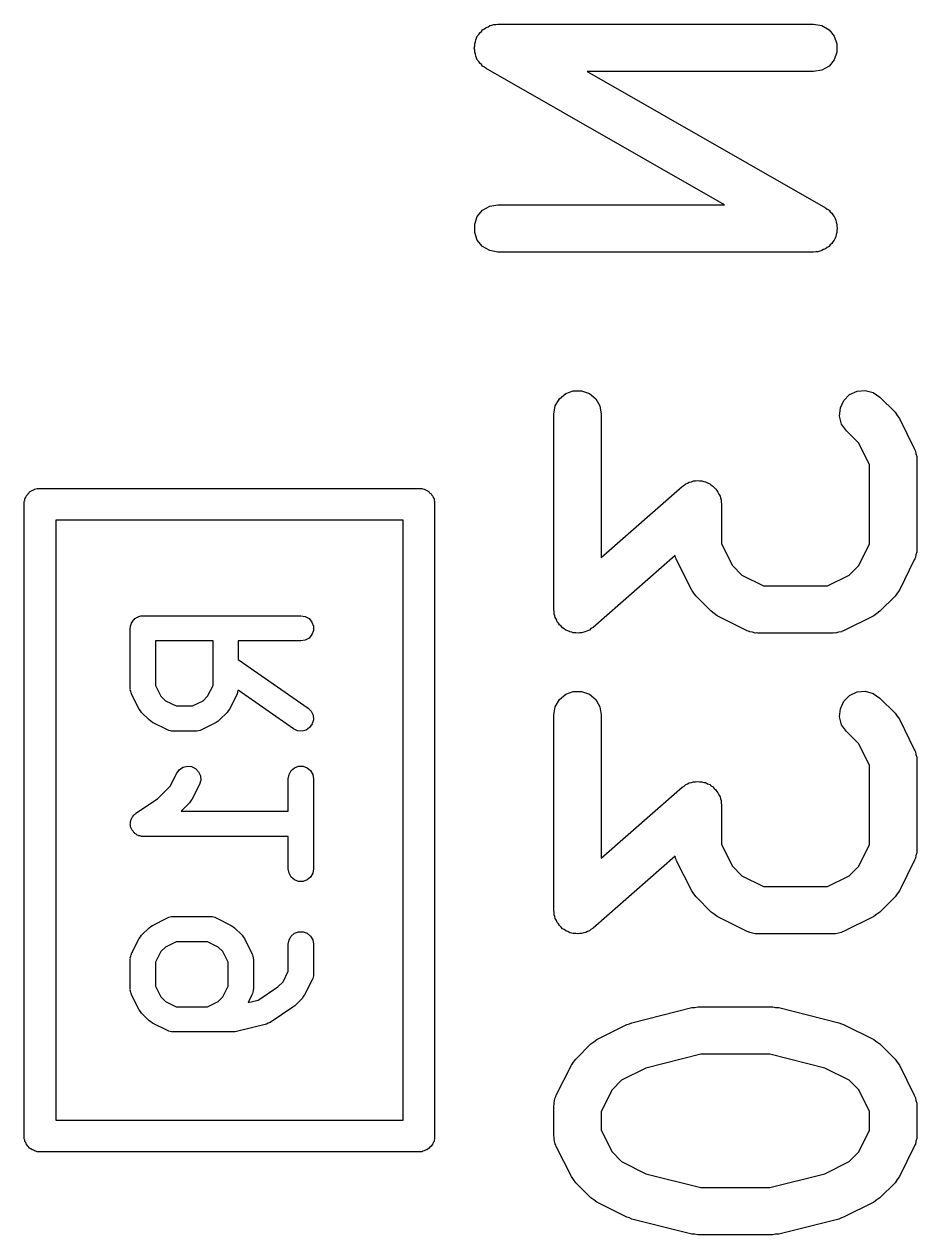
# Model space of a CAD drawing. Extents: x 109.2 to 170.1, y -93 to -55.4.
# Drawn here: x 164.196 to 167.023, y -65.751 to -61.917 of the extents above; entities that cross this region are included whole.
import ezdxf

# ---------------------------------------------------------------- set-up
doc = ezdxf.new("R2010")
doc.units = 0
doc.header["$MEASUREMENT"] = 0
doc.layers.add('BLACK', color=7, linetype='CONTINUOUS')

msp = doc.modelspace()

# ---------------------------------------------------------------- linework, layer by layer
at = {"layer": 'BLACK', "linetype": 'CONTINUOUS'}
for p, q in [((165.639, -61.9446), (165.644, -61.9402)), ((165.644, -61.9402), (165.648, -61.9351)), ((165.648, -61.9351), (165.654, -61.9319)), ((165.654, -61.9319), (165.659, -61.9278)), ((165.659, -61.9278), (165.665, -61.9254)), ((165.665, -61.9254), (165.671, -61.9221)), ((165.671, -61.9221), (165.677, -61.921)), ((165.677, -61.921), (165.683, -61.9187)), ((165.683, -61.9187), (165.69, -61.9187)), ((165.69, -61.9187), (165.696, -61.9175)), ((165.696, -61.9175), (166.696, -61.9175)), ((166.696, -61.9175), (166.722, -61.9221)), ((166.722, -61.9221), (166.745, -61.9351)), ((166.745, -61.9351), (166.761, -61.955)), ((165.623, -61.9795), (165.625, -61.9735)), ((165.623, -61.9863), (165.623, -61.9795)), ((165.625, -61.9735), (165.626, -61.9672)), ((165.626, -61.9672), (165.629, -61.9614)), ((165.629, -61.9614), (165.631, -61.955)), ((165.631, -61.955), (165.636, -61.9502)), ((165.636, -61.9502), (165.639, -61.9446)), ((166.761, -61.955), (166.77, -61.9795)), ((166.77, -61.9795), (166.77, -62.0056)), ((165.621, -61.9929), (165.623, -61.9863)), ((165.623, -61.9992), (165.621, -61.9929)), ((165.623, -62.0056), (165.623, -61.9992)), ((165.625, -62.0119), (165.623, -62.0056)), ((165.626, -62.0185), (165.625, -62.0119)), ((165.629, -62.024), (165.626, -62.0185)), ((166.77, -62.0056), (166.761, -62.03)), ((165.631, -62.03), (165.629, -62.024)), ((165.636, -62.0352), (165.631, -62.03)), ((165.639, -62.041), (165.636, -62.0352)), ((165.644, -62.0451), (165.639, -62.041)), ((165.648, -62.05), (165.644, -62.0451)), ((165.654, -62.0534), (165.648, -62.05)), ((165.659, -62.0577), (165.654, -62.0534)), ((166.414, -62.489), (165.659, -62.0577)), ((166.745, -62.05), (166.722, -62.063)), ((166.761, -62.03), (166.745, -62.05)), ((166.696, -62.0675), (165.979, -62.0675)), ((165.979, -62.0675), (166.734, -62.4989)), ((166.722, -62.063), (166.696, -62.0675)), ((165.631, -62.5265), (165.648, -62.5065)), ((165.648, -62.5065), (165.671, -62.4935)), ((165.671, -62.4935), (165.696, -62.489)), ((165.696, -62.489), (166.414, -62.489)), ((166.734, -62.4989), (166.739, -62.5032)), ((166.739, -62.5032), (166.745, -62.5065)), ((166.745, -62.5065), (166.749, -62.5114)), ((166.749, -62.5114), (166.754, -62.5155)), ((166.754, -62.5155), (166.757, -62.5213)), ((165.623, -62.551), (165.631, -62.5265)), ((165.623, -62.577), (165.623, -62.551)), ((166.757, -62.5213), (166.761, -62.5265)), ((166.761, -62.5265), (166.764, -62.5325)), ((166.764, -62.5325), (166.767, -62.538)), ((166.767, -62.538), (166.768, -62.5446)), ((166.768, -62.5446), (166.77, -62.551)), ((166.77, -62.551), (166.77, -62.5574)), ((165.631, -62.6015), (165.623, -62.577)), ((166.767, -62.5893), (166.764, -62.5952)), ((166.768, -62.583), (166.767, -62.5893)), ((166.77, -62.577), (166.768, -62.583)), ((166.77, -62.5574), (166.771, -62.5636)), ((166.771, -62.5636), (166.77, -62.5703)), ((166.77, -62.5703), (166.77, -62.577)), ((165.648, -62.6214), (165.631, -62.6015)), ((165.671, -62.6345), (165.648, -62.6214)), ((166.728, -62.6311), (166.722, -62.6345)), ((166.734, -62.6288), (166.728, -62.6311)), ((166.739, -62.6246), (166.734, -62.6288)), ((166.745, -62.6214), (166.739, -62.6246)), ((166.749, -62.6163), (166.745, -62.6214)), ((166.754, -62.6119), (166.749, -62.6163)), ((166.757, -62.6064), (166.754, -62.6119)), ((166.761, -62.6015), (166.757, -62.6064)), ((166.764, -62.5952), (166.761, -62.6015)), ((165.696, -62.639), (165.671, -62.6345)), ((166.696, -62.639), (165.696, -62.639)), ((166.703, -62.6378), (166.696, -62.639)), ((166.71, -62.6378), (166.703, -62.6378)), ((166.716, -62.6356), (166.71, -62.6378)), ((166.722, -62.6345), (166.716, -62.6356)), ((165.891, -63.1036), (165.911, -63.0868)), ((165.911, -63.0868), (165.935, -63.0779)), ((165.935, -63.0779), (165.961, -63.0779)), ((165.961, -63.0779), (165.986, -63.0868)), ((165.986, -63.0868), (166.006, -63.1036)), ((166.792, -63.1088), (166.81, -63.0903)), ((166.81, -63.0903), (166.834, -63.0793)), ((166.834, -63.0793), (166.86, -63.0771)), ((166.86, -63.0771), (166.885, -63.0838)), ((166.885, -63.0838), (166.906, -63.0988)), ((165.873, -63.1518), (165.878, -63.1261)), ((165.878, -63.1261), (165.891, -63.1036)), ((166.006, -63.1036), (166.019, -63.1261)), ((166.019, -63.1261), (166.023, -63.1518)), ((166.781, -63.1324), (166.792, -63.1088)), ((166.906, -63.0988), (166.954, -63.1464)), ((165.873, -63.7708), (165.873, -63.1518)), ((166.023, -63.1518), (166.023, -63.6056)), ((166.778, -63.1583), (166.781, -63.1324)), ((166.785, -63.1835), (166.778, -63.1583)), ((166.954, -63.1464), (166.961, -63.1562)), ((166.961, -63.1562), (166.968, -63.1659)), ((166.968, -63.1659), (167.015, -63.2611)), ((166.8, -63.2048), (166.785, -63.1835)), ((166.839, -63.2438), (166.8, -63.2048)), ((166.873, -63.3123), (166.839, -63.2438)), ((167.015, -63.2611), (167.017, -63.2652)), ((167.017, -63.2652), (167.019, -63.269)), ((167.019, -63.269), (167.02, -63.2776)), ((167.02, -63.2776), (167.023, -63.2861)), ((166.873, -63.5627), (166.873, -63.3123)), ((167.023, -63.2861), (167.023, -63.2904)), ((167.023, -63.2904), (167.023, -63.2946)), ((167.023, -63.2946), (167.023, -63.5804)), ((164.211, -63.402), (164.213, -63.3986)), ((164.213, -63.3986), (164.217, -63.3964)), ((164.217, -63.3964), (164.221, -63.3935)), ((164.221, -63.3935), (164.225, -63.392)), ((164.225, -63.392), (164.229, -63.3898)), ((164.229, -63.3898), (164.233, -63.389)), ((164.233, -63.389), (164.237, -63.3875)), ((164.237, -63.3875), (165.455, -63.3875)), ((165.455, -63.3875), (165.459, -63.389)), ((165.459, -63.389), (165.463, -63.3898)), ((165.463, -63.3898), (165.467, -63.392)), ((165.467, -63.392), (165.471, -63.3935)), ((165.471, -63.3935), (165.475, -63.3964)), ((165.475, -63.3964), (165.479, -63.3986)), ((165.479, -63.3986), (165.481, -63.402)), ((166.023, -63.6056), (166.28, -63.3811)), ((166.28, -63.3811), (166.286, -63.3773)), ((166.286, -63.3773), (166.292, -63.3725)), ((166.292, -63.3725), (166.297, -63.3706)), ((166.297, -63.3706), (166.302, -63.3676)), ((166.302, -63.3676), (166.309, -63.3661)), ((166.309, -63.3661), (166.316, -63.3636)), ((166.316, -63.3636), (166.322, -63.3636)), ((166.322, -63.3636), (166.328, -63.3625)), ((166.328, -63.3625), (166.335, -63.3636)), ((166.335, -63.3636), (166.342, -63.3636)), ((166.342, -63.3636), (166.348, -63.3656)), ((166.348, -63.3656), (166.354, -63.3665)), ((166.354, -63.3665), (166.36, -63.37)), ((166.36, -63.37), (166.367, -63.3725)), ((166.367, -63.3725), (166.371, -63.3763)), ((166.371, -63.3763), (166.376, -63.3791)), ((166.376, -63.3791), (166.381, -63.3846)), ((166.381, -63.3846), (166.387, -63.3893)), ((166.387, -63.3893), (166.39, -63.3943)), ((166.39, -63.3943), (166.393, -63.3987)), ((166.393, -63.3987), (166.396, -63.4055)), ((164.196, -63.4287), (164.198, -63.4245)), ((164.196, -63.4331), (164.196, -63.4287)), ((164.196, -65.4287), (164.196, -63.4331)), ((164.198, -63.4201), (164.201, -63.4163)), ((164.198, -63.4245), (164.198, -63.4201)), ((164.201, -63.4163), (164.202, -63.4121)), ((164.202, -63.4121), (164.205, -63.4087)), ((164.205, -63.4087), (164.207, -63.4049)), ((164.207, -63.4049), (164.211, -63.402)), ((165.481, -63.402), (165.485, -63.4049)), ((165.485, -63.4049), (165.487, -63.4087)), ((165.487, -63.4087), (165.49, -63.4121)), ((165.49, -63.4121), (165.491, -63.4163)), ((165.491, -63.4163), (165.494, -63.4201)), ((165.494, -63.4201), (165.494, -63.4245)), ((165.494, -63.4245), (165.496, -63.4287)), ((165.496, -63.4287), (165.496, -65.4463)), ((166.396, -63.4055), (166.4, -63.4118)), ((166.4, -63.4118), (166.401, -63.4175)), ((166.401, -63.4175), (166.403, -63.423)), ((166.403, -63.423), (166.403, -63.4303)), ((166.403, -63.4303), (166.404, -63.4375)), ((166.404, -63.4375), (166.404, -63.5627)), ((164.296, -63.4875), (164.296, -65.3875)), ((165.396, -63.4875), (164.296, -63.4875)), ((165.396, -65.3875), (165.396, -63.4875)), ((166.404, -63.5627), (166.439, -63.6312)), ((166.839, -63.6312), (166.873, -63.5627)), ((167.023, -63.5889), (167.02, -63.5974)), ((167.023, -63.5804), (167.023, -63.5846)), ((167.023, -63.5846), (167.023, -63.5889)), ((166.258, -63.5998), (165.998, -63.8273)), ((166.259, -63.606), (166.258, -63.5998)), ((166.261, -63.6098), (166.259, -63.606)), ((166.262, -63.6139), (166.261, -63.6098)), ((166.31, -63.7091), (166.262, -63.6139)), ((167.015, -63.6139), (166.968, -63.7091)), ((167.017, -63.6098), (167.015, -63.6139)), ((167.019, -63.606), (167.017, -63.6098)), ((167.02, -63.5974), (167.019, -63.606)), ((166.439, -63.6312), (166.469, -63.6616)), ((166.469, -63.6616), (166.538, -63.6958)), ((166.74, -63.6958), (166.809, -63.6616)), ((166.809, -63.6616), (166.839, -63.6312)), ((166.538, -63.6958), (166.74, -63.6958)), ((166.317, -63.7188), (166.31, -63.7091)), ((166.324, -63.7286), (166.317, -63.7188)), ((166.372, -63.7762), (166.324, -63.7286)), ((166.954, -63.7286), (166.906, -63.7762)), ((166.961, -63.7188), (166.954, -63.7286)), ((166.968, -63.7091), (166.961, -63.7188)), ((165.875, -63.7781), (165.873, -63.7708)), ((165.875, -63.7854), (165.875, -63.7781)), ((166.381, -63.7831), (166.372, -63.7762)), ((166.906, -63.7762), (166.896, -63.7831)), ((164.533, -63.8234), (164.534, -63.8201)), ((164.534, -63.8201), (164.535, -63.8167)), ((164.535, -63.8167), (164.536, -63.8136)), ((164.536, -63.8136), (164.538, -63.8104)), ((164.538, -63.8104), (164.54, -63.8077)), ((164.54, -63.8077), (164.542, -63.8046)), ((164.542, -63.8046), (164.544, -63.8024)), ((164.544, -63.8024), (164.546, -63.7997)), ((164.546, -63.7997), (164.55, -63.798)), ((164.55, -63.798), (164.552, -63.7957)), ((164.552, -63.7957), (164.555, -63.7945)), ((164.555, -63.7945), (164.559, -63.7928)), ((164.559, -63.7928), (164.562, -63.7922)), ((164.562, -63.7922), (164.565, -63.791)), ((164.565, -63.791), (164.569, -63.791)), ((164.569, -63.791), (164.572, -63.7904)), ((164.572, -63.7904), (165.072, -63.7904)), ((165.072, -63.7904), (165.086, -63.7928)), ((165.086, -63.7928), (165.098, -63.7997)), ((165.098, -63.7997), (165.107, -63.8104)), ((165.107, -63.8104), (165.112, -63.8234)), ((165.877, -63.7908), (165.875, -63.7854)), ((165.878, -63.7965), (165.877, -63.7908)), ((165.882, -63.8028), (165.878, -63.7965)), ((165.884, -63.8097), (165.882, -63.8028)), ((165.888, -63.814), (165.884, -63.8097)), ((165.891, -63.819), (165.888, -63.814)), ((165.897, -63.8238), (165.891, -63.819)), ((166.391, -63.7903), (166.381, -63.7831)), ((166.486, -63.8379), (166.391, -63.7903)), ((166.887, -63.7903), (166.791, -63.8379)), ((166.896, -63.7831), (166.887, -63.7903)), ((164.532, -63.8304), (164.533, -63.8269)), ((164.532, -64.0208), (164.532, -63.8304)), ((164.533, -63.8269), (164.533, -63.8234)), ((165.107, -63.8504), (165.098, -63.861)), ((165.112, -63.8373), (165.107, -63.8504)), ((165.112, -63.8234), (165.112, -63.8373)), ((165.901, -63.8293), (165.897, -63.8238)), ((165.906, -63.8321), (165.901, -63.8293)), ((165.911, -63.8358), (165.906, -63.8321)), ((165.918, -63.8383), (165.911, -63.8358)), ((165.924, -63.8418), (165.918, -63.8383)), ((165.93, -63.8427), (165.924, -63.8418)), ((165.935, -63.8447), (165.93, -63.8427)), ((165.943, -63.8447), (165.935, -63.8447)), ((165.95, -63.8458), (165.943, -63.8447)), ((165.956, -63.8447), (165.95, -63.8458)), ((165.961, -63.8447), (165.956, -63.8447)), ((165.968, -63.8422), (165.961, -63.8447)), ((165.975, -63.8408), (165.968, -63.8422)), ((165.98, -63.8378), (165.975, -63.8408)), ((165.986, -63.8358), (165.98, -63.8378)), ((165.991, -63.8311), (165.986, -63.8358)), ((165.998, -63.8273), (165.991, -63.8311)), ((166.49, -63.8391), (166.486, -63.8379)), ((166.494, -63.8413), (166.49, -63.8391)), ((166.503, -63.8428), (166.494, -63.8413)), ((166.511, -63.8453), (166.503, -63.8428)), ((166.516, -63.8451), (166.511, -63.8453)), ((166.52, -63.8458), (166.516, -63.8451)), ((166.758, -63.8458), (166.52, -63.8458)), ((166.762, -63.8451), (166.758, -63.8458)), ((166.766, -63.8453), (166.762, -63.8451)), ((166.775, -63.8428), (166.766, -63.8453)), ((166.784, -63.8413), (166.775, -63.8428)), ((166.787, -63.8391), (166.784, -63.8413)), ((166.791, -63.8379), (166.787, -63.8391)), ((164.612, -63.8704), (164.612, -64.0114)), ((164.794, -63.8704), (164.612, -63.8704)), ((164.794, -64.0114), (164.794, -63.8704)), ((165.072, -63.8704), (164.874, -63.8704)), ((164.874, -63.8704), (164.874, -63.9286)), ((165.086, -63.8679), (165.072, -63.8704)), ((165.098, -63.861), (165.086, -63.8679)), ((164.874, -63.9286), (165.095, -64.0833)), ((164.612, -64.0114), (164.629, -64.0448)), ((164.777, -64.0448), (164.794, -64.0114)), ((164.533, -64.0231), (164.532, -64.0208)), ((164.532, -64.0254), (164.533, -64.0231)), ((164.534, -64.0299), (164.532, -64.0254)), ((164.535, -64.0345), (164.534, -64.0299)), ((164.536, -64.0365), (164.535, -64.0345)), ((164.536, -64.0387), (164.536, -64.0365)), ((164.56, -64.0863), (164.536, -64.0387)), ((164.629, -64.0448), (164.644, -64.0594)), ((164.763, -64.0594), (164.777, -64.0448)), ((164.87, -64.0387), (164.846, -64.0863)), ((164.871, -64.0365), (164.87, -64.0387)), ((164.872, -64.0345), (164.871, -64.0365)), ((164.874, -64.0259), (164.872, -64.0299)), ((164.872, -64.0299), (164.872, -64.0345)), ((165.049, -64.1488), (164.874, -64.0259)), ((165.891, -64.056), (165.911, -64.0392)), ((165.911, -64.0392), (165.935, -64.0303)), ((165.935, -64.0303), (165.961, -64.0303)), ((165.961, -64.0303), (165.986, -64.0392)), ((165.986, -64.0392), (166.006, -64.056)), ((166.792, -64.0611), (166.81, -64.0427)), ((166.81, -64.0427), (166.834, -64.0317)), ((166.834, -64.0317), (166.86, -64.0295)), ((166.86, -64.0295), (166.885, -64.0362)), ((166.885, -64.0362), (166.906, -64.0511)), ((166.906, -64.0511), (166.954, -64.0988)), ((164.564, -64.0915), (164.56, -64.0863)), ((164.644, -64.0594), (164.677, -64.0761)), ((164.677, -64.0761), (164.729, -64.0761)), ((164.729, -64.0761), (164.763, -64.0594)), ((164.846, -64.0863), (164.842, -64.0915)), ((165.095, -64.0833), (165.105, -64.0931)), ((165.873, -64.1042), (165.878, -64.0785)), ((165.878, -64.0785), (165.891, -64.056)), ((166.006, -64.056), (166.019, -64.0785)), ((166.019, -64.0785), (166.023, -64.1042)), ((166.778, -64.1107), (166.781, -64.0848)), ((166.781, -64.0848), (166.792, -64.0611)), ((164.568, -64.0967), (164.564, -64.0915)), ((164.592, -64.1205), (164.568, -64.0967)), ((164.597, -64.1242), (164.592, -64.1205)), ((164.602, -64.128), (164.597, -64.1242)), ((164.81, -64.1242), (164.804, -64.128)), ((164.815, -64.1205), (164.81, -64.1242)), ((164.839, -64.0967), (164.815, -64.1205)), ((164.842, -64.0915), (164.839, -64.0967)), ((165.105, -64.0931), (165.111, -64.1057)), ((165.112, -64.1196), (165.108, -64.133)), ((165.111, -64.1057), (165.112, -64.1196)), ((165.873, -64.7232), (165.873, -64.1042)), ((166.023, -64.1042), (166.023, -64.5579)), ((166.785, -64.1359), (166.778, -64.1107)), ((166.954, -64.0988), (166.961, -64.1086)), ((166.961, -64.1086), (166.968, -64.1182)), ((166.968, -64.1182), (167.015, -64.2135)), ((164.65, -64.1518), (164.602, -64.128)), ((164.652, -64.1525), (164.65, -64.1518)), ((164.654, -64.1537), (164.652, -64.1525)), ((164.658, -64.1545), (164.654, -64.1537)), ((164.663, -64.1558), (164.658, -64.1545)), ((164.665, -64.1557), (164.663, -64.1558)), ((164.667, -64.1561), (164.665, -64.1557)), ((164.739, -64.1561), (164.667, -64.1561)), ((164.741, -64.1557), (164.739, -64.1561)), ((164.743, -64.1558), (164.741, -64.1557)), ((164.748, -64.1545), (164.743, -64.1558)), ((164.753, -64.1537), (164.748, -64.1545)), ((164.755, -64.1525), (164.753, -64.1537)), ((164.757, -64.1518), (164.755, -64.1525)), ((164.804, -64.128), (164.757, -64.1518)), ((165.062, -64.1547), (165.049, -64.1488)), ((165.076, -64.1559), (165.062, -64.1547)), ((165.089, -64.1523), (165.076, -64.1559)), ((165.1, -64.1444), (165.089, -64.1523)), ((165.108, -64.133), (165.1, -64.1444)), ((166.8, -64.1572), (166.785, -64.1359)), ((166.839, -64.1962), (166.8, -64.1572)), ((166.873, -64.2647), (166.839, -64.1962)), ((167.015, -64.2135), (167.017, -64.2176)), ((167.017, -64.2176), (167.019, -64.2214)), ((167.019, -64.2214), (167.02, -64.23)), ((167.02, -64.23), (167.023, -64.2384)), ((167.023, -64.2384), (167.023, -64.2428)), ((164.679, -64.2887), (164.688, -64.2775)), ((164.688, -64.2775), (164.699, -64.2698)), ((164.699, -64.2698), (164.713, -64.2666)), ((164.713, -64.2666), (164.726, -64.2682)), ((164.726, -64.2682), (164.739, -64.2744)), ((164.739, -64.2744), (164.748, -64.2845)), ((165.035, -64.2929), (165.042, -64.2808)), ((165.042, -64.2808), (165.052, -64.2719)), ((165.052, -64.2719), (165.065, -64.2672)), ((165.065, -64.2672), (165.079, -64.2672)), ((165.079, -64.2672), (165.092, -64.2719)), ((165.092, -64.2719), (165.103, -64.2808)), ((165.103, -64.2808), (165.11, -64.2929)), ((166.873, -64.515), (166.873, -64.2647)), ((167.023, -64.2428), (167.023, -64.247)), ((167.023, -64.247), (167.023, -64.5327)), ((164.658, -64.3305), (164.679, -64.2887)), ((164.748, -64.2845), (164.754, -64.2973)), ((164.755, -64.3111), (164.751, -64.3244)), ((164.754, -64.2973), (164.755, -64.3111)), ((165.032, -64.3065), (165.035, -64.2929)), ((165.032, -64.4094), (165.032, -64.3065)), ((165.11, -64.2929), (165.112, -64.3065)), ((165.112, -64.3065), (165.112, -64.5923)), ((166.302, -64.3199), (166.309, -64.3185)), ((166.309, -64.3185), (166.316, -64.316)), ((166.316, -64.316), (166.322, -64.316)), ((166.322, -64.316), (166.328, -64.3149)), ((166.328, -64.3149), (166.335, -64.316)), ((166.335, -64.316), (166.342, -64.316)), ((166.342, -64.316), (166.348, -64.318)), ((166.348, -64.318), (166.354, -64.3189)), ((166.354, -64.3189), (166.36, -64.3224)), ((164.618, -64.3707), (164.658, -64.3305)), ((164.751, -64.3244), (164.727, -64.3721)), ((166.023, -64.5579), (166.28, -64.3334)), ((166.28, -64.3334), (166.286, -64.3296)), ((166.286, -64.3296), (166.292, -64.3249)), ((166.292, -64.3249), (166.297, -64.3229)), ((166.297, -64.3229), (166.302, -64.3199)), ((166.36, -64.3224), (166.367, -64.3249)), ((166.367, -64.3249), (166.371, -64.3287)), ((166.371, -64.3287), (166.376, -64.3314)), ((166.376, -64.3314), (166.381, -64.337)), ((166.381, -64.337), (166.387, -64.3417)), ((166.387, -64.3417), (166.39, -64.3467)), ((166.39, -64.3467), (166.393, -64.351)), ((166.393, -64.351), (166.396, -64.3579)), ((164.55, -64.4161), (164.618, -64.3707)), ((164.72, -64.3825), (164.693, -64.4094)), ((164.723, -64.3772), (164.72, -64.3825)), ((164.727, -64.3721), (164.723, -64.3772)), ((166.396, -64.3579), (166.4, -64.3642)), ((166.4, -64.3642), (166.401, -64.3699)), ((166.401, -64.3699), (166.403, -64.3753)), ((166.403, -64.3753), (166.403, -64.3827)), ((166.403, -64.3827), (166.404, -64.3899)), ((166.404, -64.3899), (166.404, -64.515)), ((164.534, -64.4382), (164.536, -64.4339)), ((164.536, -64.4339), (164.538, -64.4294)), ((164.538, -64.4294), (164.539, -64.4277)), ((164.539, -64.4277), (164.54, -64.4257)), ((164.54, -64.4257), (164.543, -64.4224)), ((164.543, -64.4224), (164.546, -64.4188)), ((164.546, -64.4188), (164.548, -64.4177)), ((164.548, -64.4177), (164.55, -64.4161)), ((164.693, -64.4094), (165.032, -64.4094)), ((164.532, -64.452), (164.533, -64.4472)), ((164.533, -64.4541), (164.532, -64.452)), ((164.533, -64.4425), (164.534, -64.4404)), ((164.533, -64.4472), (164.533, -64.4425)), ((164.533, -64.4564), (164.533, -64.4541)), ((164.534, -64.4608), (164.533, -64.4564)), ((164.534, -64.4404), (164.534, -64.4382)), ((164.536, -64.4655), (164.534, -64.4608)), ((164.537, -64.4673), (164.536, -64.4655)), ((164.538, -64.4694), (164.537, -64.4673)), ((164.541, -64.4731), (164.538, -64.4694)), ((164.543, -64.477), (164.541, -64.4731)), ((164.545, -64.4783), (164.543, -64.477)), ((164.546, -64.48), (164.545, -64.4783)), ((164.551, -64.4824), (164.546, -64.48)), ((164.554, -64.4853), (164.551, -64.4824)), ((164.557, -64.4859), (164.554, -64.4853)), ((164.559, -64.487), (164.557, -64.4859)), ((164.563, -64.4878), (164.559, -64.487)), ((164.568, -64.4892), (164.563, -64.4878)), ((164.57, -64.489), (164.568, -64.4892)), ((164.572, -64.4894), (164.57, -64.489)), ((165.032, -64.4894), (164.572, -64.4894)), ((165.032, -64.5923), (165.032, -64.4894)), ((166.404, -64.515), (166.439, -64.5836)), ((166.839, -64.5836), (166.873, -64.515)), ((167.023, -64.5413), (167.02, -64.5497)), ((167.023, -64.5327), (167.023, -64.537)), ((167.023, -64.537), (167.023, -64.5413)), ((166.258, -64.5522), (165.998, -64.7797)), ((166.259, -64.5584), (166.258, -64.5522)), ((166.261, -64.5621), (166.259, -64.5584)), ((166.262, -64.5663), (166.261, -64.5621)), ((166.31, -64.6615), (166.262, -64.5663)), ((166.439, -64.5836), (166.469, -64.614)), ((166.809, -64.614), (166.839, -64.5836)), ((167.015, -64.5663), (166.968, -64.6615)), ((167.017, -64.5621), (167.015, -64.5663)), ((167.019, -64.5584), (167.017, -64.5621)), ((167.02, -64.5497), (167.019, -64.5584)), ((165.035, -64.6059), (165.032, -64.5923)), ((165.042, -64.618), (165.035, -64.6059)), ((165.052, -64.6269), (165.042, -64.618)), ((165.103, -64.618), (165.092, -64.6269)), ((165.11, -64.6059), (165.103, -64.618)), ((165.112, -64.5923), (165.11, -64.6059)), ((166.469, -64.614), (166.538, -64.6482)), ((166.74, -64.6482), (166.809, -64.614)), ((165.065, -64.6317), (165.052, -64.6269)), ((165.079, -64.6317), (165.065, -64.6317)), ((165.092, -64.6269), (165.079, -64.6317)), ((166.317, -64.6712), (166.31, -64.6615)), ((166.538, -64.6482), (166.74, -64.6482)), ((166.968, -64.6615), (166.961, -64.6712)), ((166.324, -64.681), (166.317, -64.6712)), ((166.372, -64.7286), (166.324, -64.681)), ((166.954, -64.681), (166.906, -64.7286)), ((166.961, -64.6712), (166.954, -64.681)), ((165.875, -64.7304), (165.873, -64.7232)), ((165.875, -64.7378), (165.875, -64.7304)), ((165.877, -64.7432), (165.875, -64.7378)), ((166.381, -64.7355), (166.372, -64.7286)), ((166.391, -64.7427), (166.381, -64.7355)), ((166.896, -64.7355), (166.887, -64.7427)), ((166.906, -64.7286), (166.896, -64.7355)), ((164.568, -64.8021), (164.592, -64.7783)), ((164.592, -64.7783), (164.597, -64.7746)), ((164.597, -64.7746), (164.602, -64.7708)), ((164.602, -64.7708), (164.65, -64.747)), ((164.65, -64.747), (164.652, -64.7463)), ((164.652, -64.7463), (164.654, -64.7452)), ((164.654, -64.7452), (164.658, -64.7443)), ((164.658, -64.7443), (164.663, -64.743)), ((164.663, -64.743), (164.665, -64.7431)), ((164.665, -64.7431), (164.667, -64.7427)), ((164.667, -64.7427), (164.786, -64.7427)), ((164.786, -64.7427), (164.789, -64.7431)), ((164.789, -64.7431), (164.791, -64.743)), ((164.791, -64.743), (164.796, -64.7443)), ((164.796, -64.7443), (164.8, -64.7452)), ((164.8, -64.7452), (164.802, -64.7463)), ((164.802, -64.7463), (164.804, -64.747)), ((164.804, -64.747), (164.852, -64.7708)), ((164.852, -64.7708), (164.857, -64.7746)), ((164.857, -64.7746), (164.862, -64.7783)), ((164.862, -64.7783), (164.886, -64.8021)), ((165.878, -64.7489), (165.877, -64.7432)), ((165.882, -64.7552), (165.878, -64.7489)), ((165.884, -64.7621), (165.882, -64.7552)), ((165.888, -64.7664), (165.884, -64.7621)), ((165.891, -64.7714), (165.888, -64.7664)), ((165.897, -64.7761), (165.891, -64.7714)), ((165.901, -64.7817), (165.897, -64.7761)), ((166.486, -64.7903), (166.391, -64.7427)), ((166.887, -64.7427), (166.791, -64.7903)), ((164.536, -64.8601), (164.56, -64.8125)), ((164.56, -64.8125), (164.564, -64.8073)), ((164.564, -64.8073), (164.568, -64.8021)), ((164.886, -64.8021), (164.89, -64.8073)), ((164.89, -64.8073), (164.894, -64.8125)), ((164.894, -64.8125), (164.917, -64.8601)), ((165.032, -64.8304), (165.035, -64.8167)), ((165.035, -64.8167), (165.042, -64.8046)), ((165.042, -64.8046), (165.052, -64.7957)), ((165.052, -64.7957), (165.065, -64.791)), ((165.065, -64.791), (165.079, -64.791)), ((165.079, -64.791), (165.092, -64.7957)), ((165.092, -64.7957), (165.103, -64.8046)), ((165.103, -64.8046), (165.11, -64.8167)), ((165.11, -64.8167), (165.112, -64.8304)), ((165.906, -64.7844), (165.901, -64.7817)), ((165.911, -64.7882), (165.906, -64.7844)), ((165.918, -64.7907), (165.911, -64.7882)), ((165.924, -64.7942), (165.918, -64.7907)), ((165.93, -64.7951), (165.924, -64.7942)), ((165.935, -64.7971), (165.93, -64.7951)), ((165.943, -64.7971), (165.935, -64.7971)), ((165.95, -64.7982), (165.943, -64.7971)), ((165.956, -64.7971), (165.95, -64.7982)), ((165.961, -64.7971), (165.956, -64.7971)), ((165.968, -64.7946), (165.961, -64.7971)), ((165.975, -64.7931), (165.968, -64.7946)), ((165.98, -64.7901), (165.975, -64.7931)), ((165.986, -64.7882), (165.98, -64.7901)), ((165.991, -64.7835), (165.986, -64.7882)), ((165.998, -64.7797), (165.991, -64.7835)), ((166.49, -64.7915), (166.486, -64.7903)), ((166.494, -64.7937), (166.49, -64.7915)), ((166.503, -64.7952), (166.494, -64.7937)), ((166.511, -64.7977), (166.503, -64.7952)), ((166.516, -64.7975), (166.511, -64.7977)), ((166.52, -64.7982), (166.516, -64.7975)), ((166.758, -64.7982), (166.52, -64.7982)), ((166.762, -64.7975), (166.758, -64.7982)), ((166.766, -64.7977), (166.762, -64.7975)), ((166.775, -64.7952), (166.766, -64.7977)), ((166.784, -64.7937), (166.775, -64.7952)), ((166.787, -64.7915), (166.784, -64.7937)), ((166.791, -64.7903), (166.787, -64.7915)), ((164.629, -64.8541), (164.612, -64.8874)), ((164.644, -64.8394), (164.629, -64.8541)), ((164.677, -64.8227), (164.644, -64.8394)), ((164.777, -64.8227), (164.677, -64.8227)), ((164.81, -64.8394), (164.777, -64.8227)), ((164.825, -64.8541), (164.81, -64.8394)), ((164.842, -64.8874), (164.825, -64.8541)), ((165.032, -64.9162), (165.032, -64.8304)), ((165.112, -64.8304), (165.112, -64.9256)), ((164.532, -64.8734), (164.534, -64.8689)), ((164.533, -64.8757), (164.532, -64.8734)), ((164.532, -64.878), (164.533, -64.8757)), ((164.532, -64.9732), (164.532, -64.878)), ((164.534, -64.8689), (164.535, -64.8643)), ((164.535, -64.8643), (164.536, -64.8623)), ((164.536, -64.8623), (164.536, -64.8601)), ((164.612, -64.8874), (164.612, -64.9638)), ((164.842, -64.9638), (164.842, -64.8874)), ((164.917, -64.8601), (164.918, -64.8623)), ((164.918, -64.8623), (164.919, -64.8643)), ((164.919, -64.8643), (164.92, -64.8689)), ((164.92, -64.8689), (164.921, -64.8734)), ((164.921, -64.8734), (164.921, -64.8757)), ((164.921, -64.8757), (164.922, -64.878)), ((164.922, -64.878), (164.922, -64.9732)), ((165.016, -64.9495), (165.032, -64.9162)), ((165.112, -64.9302), (165.111, -64.9347)), ((165.112, -64.9256), (165.112, -64.9279)), ((165.112, -64.9279), (165.112, -64.9302)), ((164.612, -64.9638), (164.629, -64.9971)), ((164.825, -64.9971), (164.842, -64.9638)), ((164.937, -65.0075), (164.999, -64.9659)), ((164.999, -64.9659), (165.016, -64.9495)), ((165.108, -64.9435), (165.084, -64.9911)), ((165.109, -64.9413), (165.108, -64.9435)), ((165.11, -64.9393), (165.109, -64.9413)), ((165.111, -64.9347), (165.11, -64.9393)), ((164.533, -64.9755), (164.532, -64.9732)), ((164.532, -64.9778), (164.533, -64.9755)), ((164.534, -64.9823), (164.532, -64.9778)), ((164.535, -64.9869), (164.534, -64.9823)), ((164.536, -64.9889), (164.535, -64.9869)), ((164.536, -64.9911), (164.536, -64.9889)), ((164.56, -65.0387), (164.536, -64.9911)), ((164.629, -64.9971), (164.644, -65.0118)), ((164.81, -65.0118), (164.825, -64.9971)), ((164.917, -64.9911), (164.905, -65.0154)), ((164.905, -65.0154), (164.937, -65.0075)), ((164.918, -64.9889), (164.917, -64.9911)), ((164.919, -64.9869), (164.918, -64.9889)), ((164.92, -64.9823), (164.919, -64.9869)), ((164.921, -64.9778), (164.92, -64.9823)), ((164.922, -64.9732), (164.921, -64.9755)), ((164.921, -64.9755), (164.921, -64.9778)), ((165.077, -65.0015), (165.053, -65.0253)), ((165.08, -64.9963), (165.077, -65.0015)), ((165.084, -64.9911), (165.08, -64.9963)), ((164.564, -65.0439), (164.56, -65.0387)), ((164.568, -65.0491), (164.564, -65.0439)), ((164.644, -65.0118), (164.677, -65.0285)), ((164.677, -65.0285), (164.777, -65.0285)), ((164.777, -65.0285), (164.81, -65.0118)), ((165.047, -65.0303), (164.975, -65.0779)), ((165.05, -65.0276), (165.047, -65.0303)), ((165.053, -65.0253), (165.05, -65.0276)), ((166.121, -65.079), (166.311, -65.0314)), ((166.311, -65.0314), (166.32, -65.0308)), ((166.32, -65.0308), (166.329, -65.0292)), ((166.329, -65.0292), (166.567, -65.0292)), ((166.567, -65.0292), (166.576, -65.0308)), ((166.576, -65.0308), (166.586, -65.0314)), ((166.586, -65.0314), (166.776, -65.079)), ((164.592, -65.0729), (164.568, -65.0491)), ((164.597, -65.0766), (164.592, -65.0729)), ((164.602, -65.0804), (164.597, -65.0766)), ((164.65, -65.1042), (164.602, -65.0804)), ((164.963, -65.0834), (164.868, -65.1073)), ((164.969, -65.0807), (164.963, -65.0834)), ((164.975, -65.0779), (164.969, -65.0807)), ((166.01, -65.1323), (166.105, -65.0847)), ((166.105, -65.0847), (166.113, -65.0824)), ((166.113, -65.0824), (166.121, -65.079)), ((166.776, -65.079), (166.784, -65.0824)), ((166.784, -65.0824), (166.791, -65.0847)), ((166.791, -65.0847), (166.887, -65.1323)), ((164.652, -65.1049), (164.65, -65.1042)), ((164.654, -65.106), (164.652, -65.1049)), ((164.658, -65.1069), (164.654, -65.106)), ((164.663, -65.1082), (164.658, -65.1069)), ((164.665, -65.1081), (164.663, -65.1082)), ((164.667, -65.1085), (164.665, -65.1081)), ((164.858, -65.1085), (164.667, -65.1085)), ((164.863, -65.1076), (164.858, -65.1085)), ((164.868, -65.1073), (164.863, -65.1076)), ((165.943, -65.194), (165.991, -65.1464)), ((165.991, -65.1464), (166, -65.1395)), ((166, -65.1395), (166.01, -65.1323)), ((166.887, -65.1323), (166.896, -65.1395)), ((166.896, -65.1395), (166.906, -65.1464)), ((166.906, -65.1464), (166.954, -65.194)), ((165.936, -65.2038), (165.943, -65.194)), ((166.339, -65.1792), (166.165, -65.2226)), ((166.558, -65.1792), (166.339, -65.1792)), ((166.732, -65.2226), (166.558, -65.1792)), ((166.954, -65.194), (166.961, -65.2038)), ((165.881, -65.3087), (165.929, -65.2135)), ((165.929, -65.2135), (165.936, -65.2038)), ((166.165, -65.2226), (166.088, -65.261)), ((166.809, -65.261), (166.732, -65.2226)), ((166.961, -65.2038), (166.968, -65.2135)), ((166.968, -65.2135), (167.015, -65.3087)), ((166.088, -65.261), (166.058, -65.2915)), ((166.839, -65.2915), (166.809, -65.261)), ((165.878, -65.3166), (165.88, -65.3129)), ((165.88, -65.3129), (165.881, -65.3087)), ((166.058, -65.2915), (166.023, -65.36)), ((166.873, -65.36), (166.839, -65.2915)), ((167.015, -65.3087), (167.017, -65.3129)), ((167.017, -65.3129), (167.019, -65.3166)), ((165.873, -65.3423), (165.874, -65.338)), ((165.873, -65.4375), (165.873, -65.3423)), ((165.874, -65.3337), (165.876, -65.3253)), ((165.874, -65.338), (165.874, -65.3337)), ((165.876, -65.3253), (165.878, -65.3166)), ((167.019, -65.3166), (167.02, -65.3253)), ((167.02, -65.3253), (167.023, -65.3337)), ((167.023, -65.3337), (167.023, -65.338)), ((167.023, -65.338), (167.023, -65.3423)), ((167.023, -65.3423), (167.023, -65.4375)), ((164.296, -65.3875), (165.396, -65.3875)), ((166.023, -65.36), (166.023, -65.4198)), ((166.873, -65.4198), (166.873, -65.36)), ((164.196, -65.4463), (164.196, -65.4287)), ((164.196, -65.4287), (164.196, -65.4287)), ((166.023, -65.4198), (166.058, -65.4883)), ((166.839, -65.4883), (166.873, -65.4198)), ((164.198, -65.4505), (164.196, -65.4463)), ((164.198, -65.4549), (164.198, -65.4505)), ((164.201, -65.4587), (164.198, -65.4549)), ((164.202, -65.4629), (164.201, -65.4587)), ((164.205, -65.4663), (164.202, -65.4629)), ((164.207, -65.4701), (164.205, -65.4663)), ((165.487, -65.4663), (165.485, -65.4701)), ((165.49, -65.4629), (165.487, -65.4663)), ((165.491, -65.4587), (165.49, -65.4629)), ((165.494, -65.4549), (165.491, -65.4587)), ((165.496, -65.4463), (165.494, -65.4505)), ((165.494, -65.4505), (165.494, -65.4549)), ((165.874, -65.4418), (165.873, -65.4375)), ((165.874, -65.4461), (165.874, -65.4418)), ((165.876, -65.4545), (165.874, -65.4461)), ((165.878, -65.4632), (165.876, -65.4545)), ((165.88, -65.4669), (165.878, -65.4632)), ((165.881, -65.471), (165.88, -65.4669)), ((167.017, -65.4669), (167.015, -65.471)), ((167.019, -65.4632), (167.017, -65.4669)), ((167.02, -65.4545), (167.019, -65.4632)), ((167.023, -65.4461), (167.02, -65.4545)), ((167.023, -65.4375), (167.023, -65.4418)), ((167.023, -65.4418), (167.023, -65.4461)), ((164.211, -65.473), (164.207, -65.4701)), ((164.213, -65.4764), (164.211, -65.473)), ((164.217, -65.4786), (164.213, -65.4764)), ((164.221, -65.4815), (164.217, -65.4786)), ((164.225, -65.483), (164.221, -65.4815)), ((164.229, -65.4852), (164.225, -65.483)), ((164.233, -65.486), (164.229, -65.4852)), ((164.237, -65.4875), (164.233, -65.486)), ((165.455, -65.4875), (164.237, -65.4875)), ((165.459, -65.486), (165.455, -65.4875)), ((165.463, -65.4852), (165.459, -65.486)), ((165.467, -65.483), (165.463, -65.4852)), ((165.471, -65.4815), (165.467, -65.483)), ((165.475, -65.4786), (165.471, -65.4815)), ((165.479, -65.4764), (165.475, -65.4786)), ((165.481, -65.473), (165.479, -65.4764)), ((165.485, -65.4701), (165.481, -65.473)), ((165.929, -65.5663), (165.881, -65.471)), ((166.058, -65.4883), (166.088, -65.5187)), ((166.809, -65.5187), (166.839, -65.4883)), ((167.015, -65.471), (166.968, -65.5663)), ((166.088, -65.5187), (166.165, -65.5572)), ((166.732, -65.5572), (166.809, -65.5187)), ((165.936, -65.5759), (165.929, -65.5663)), ((165.943, -65.5858), (165.936, -65.5759)), ((166.165, -65.5572), (166.339, -65.6006)), ((166.558, -65.6006), (166.732, -65.5572)), ((166.961, -65.5759), (166.954, -65.5858)), ((166.968, -65.5663), (166.961, -65.5759)), ((165.991, -65.6334), (165.943, -65.5858)), ((166.339, -65.6006), (166.558, -65.6006)), ((166.954, -65.5858), (166.906, -65.6334)), ((166, -65.6403), (165.991, -65.6334)), ((166.01, -65.6474), (166, -65.6403)), ((166.105, -65.6951), (166.01, -65.6474)), ((166.887, -65.6474), (166.791, -65.6951)), ((166.896, -65.6403), (166.887, -65.6474)), ((166.906, -65.6334), (166.896, -65.6403)), ((166.113, -65.6974), (166.105, -65.6951)), ((166.121, -65.7007), (166.113, -65.6974)), ((166.784, -65.6974), (166.776, -65.7007)), ((166.791, -65.6951), (166.784, -65.6974)), ((166.311, -65.7484), (166.121, -65.7007)), ((166.776, -65.7007), (166.586, -65.7484)), ((166.32, -65.749), (166.311, -65.7484)), ((166.329, -65.7506), (166.32, -65.749)), ((166.567, -65.7506), (166.329, -65.7506)), ((166.576, -65.749), (166.567, -65.7506)), ((166.586, -65.7484), (166.576, -65.749))]:
    msp.add_line(p, q, dxfattribs=at)

doc.saveas('drawing.dxf')
